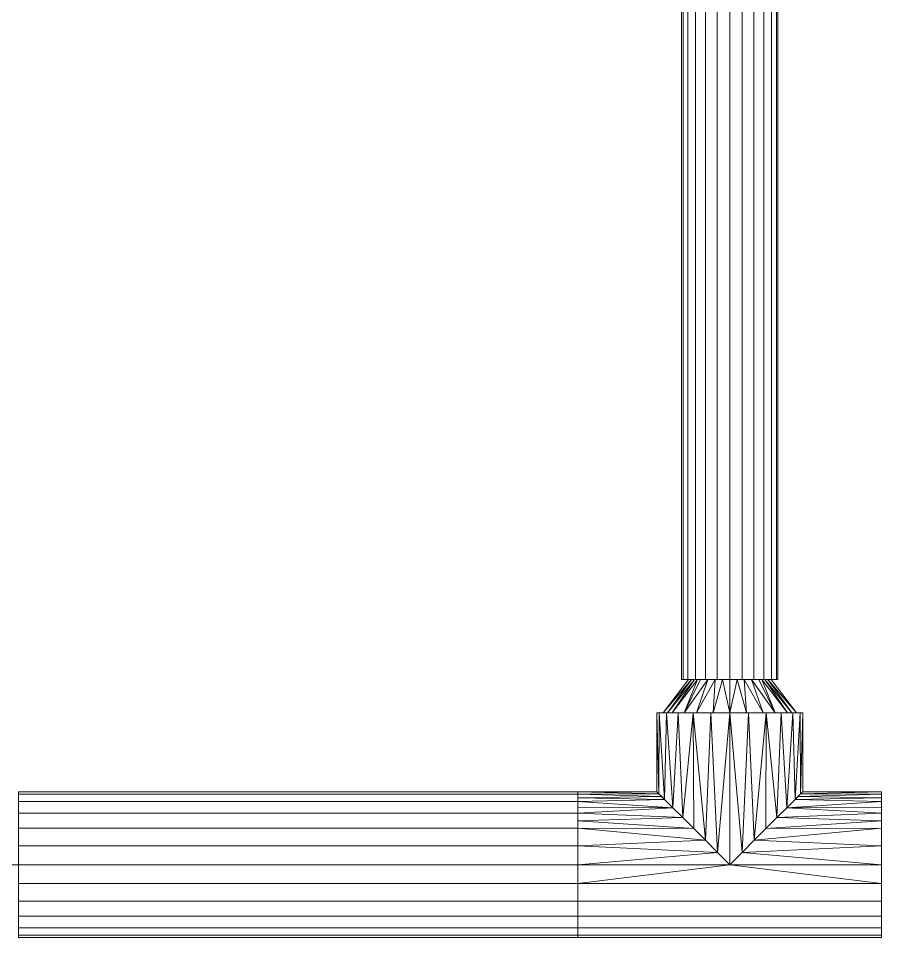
# Model space of a CAD drawing. Header units: inches. Extents: x -3325 to -59, y 5 to 733.
# Drawn here: x -2436.52 to -2419.51, y 324.56 to 342.68 of the extents above; entities that cross this region are included whole.
import ezdxf

# ---------------------------------------------------------------- set-up
doc = ezdxf.new("R2010")
doc.units = ezdxf.units.IN
doc.header["$MEASUREMENT"] = 0
doc.layers.add('P-PIPE', color=10, linetype='Continuous', lineweight=9)

# ---------------------------------------------------------------- blocks, each defined once
blk = doc.blocks.new('Tee - Welded - Generic - Standard-1126622-06 - Fifth Level')
at = {"layer": 'P-PIPE'}
mesh = blk.add_polyface(dxfattribs=at)
corners = [(-2.992, -1.437), (-2.992, -1.388, 0.372), (-2.992, -1.244, 0.719), (-2.992, -1.016, 1.016), (-2.992, -0.719, 1.244), (-2.992, -0.372, 1.388), (-2.992, 0, 1.437), (-2.992, 0.372, 1.388), (-2.992, 0.719, 1.244), (-2.992, 1.016, 1.016), (-2.992, 1.244, 0.719), (-2.992, 1.388, 0.372), (-2.992, 1.437), (-2.992, 1.388, -0.372), (-2.992, 1.244, -0.719), (-2.992, 1.016, -1.016), (-2.992, 0.719, -1.244), (-2.992, 0.372, -1.388), (-2.992, 0, -1.437), (-2.992, -0.372, -1.388), (-2.992, -0.719, -1.244), (-2.992, -1.016, -1.016), (-2.992, -1.244, -0.719), (-2.992, -1.388, -0.372)]
mesh.append_faces([[corners[k] for k in face] for face in [(10, 7, 8, 9)]], dxfattribs={"vtx0": -1})
mesh.append_faces([[corners[k] for k in face] for face in [(0, 3, 6)]], dxfattribs={"vtx0": -1, "vtx1": -1, "vtx2": -1})
mesh.append_faces([[corners[k] for k in face] for face in [(13, 18, 22, 23)]], dxfattribs={"vtx0": -1, "vtx1": -1, "vtx3": -1})
mesh.append_faces([[corners[k] for k in face] for face in [(18, 21, 22), (13, 23, 0, 12)]], dxfattribs={"vtx0": -1, "vtx2": -1})
mesh.append_faces([[corners[k] for k in face] for face in [(6, 7, 12, 0)]], dxfattribs={"vtx1": -1, "vtx2": -1, "vtx3": -1})
mesh.append_faces([[corners[k] for k in face] for face in [(16, 17, 18, 15), (19, 20, 21, 18)]], dxfattribs={"vtx2": -1})
mesh.append_faces([[corners[k] for k in face] for face in [(13, 14, 15, 18), (10, 11, 12, 7)]], dxfattribs={"vtx2": -1, "vtx3": -1})
mesh.append_faces([[corners[k] for k in face] for face in [(0, 1, 2, 3), (3, 4, 5, 6)]], dxfattribs={"vtx3": -1})
mesh = blk.add_polyface(dxfattribs=at)
corners = [(-2.992, 1.437), (-2.992, 1.388, 0.372), (-2.992, 1.244, 0.719), (-2.992, 1.016, 1.016), (-2.992, 0.719, 1.244), (-2.992, 0.372, 1.388), (-2.992, 0, 1.437), (-2.992, -0.372, 1.388), (-2.992, -0.719, 1.244), (-2.992, -1.016, 1.016), (-2.992, -1.244, 0.719), (-2.992, -1.388, 0.372), (-2.992, -1.437), (-1.437, -1.437), (-1.397, -1.397, 0.338), (-1.286, -1.286, 0.642), (-1.123, -1.123, 0.896), (-0.927, -0.927, 1.098), (-0.71, -0.71, 1.249), (-0.48, -0.48, 1.355), (-0.242, -0.242, 1.417), (0, 0, 1.437), (0.242, -0.242, 1.417), (0.48, -0.48, 1.355), (0.71, -0.71, 1.249), (0.927, -0.927, 1.098), (1.123, -1.123, 0.896), (1.286, -1.286, 0.642), (1.397, -1.397, 0.338), (1.437, -1.437), (2.992, -1.437), (2.992, -1.388, 0.372), (2.992, -1.244, 0.719), (2.992, -1.016, 1.016), (2.992, -0.719, 1.244), (2.992, -0.372, 1.388), (2.992, 0, 1.437), (2.992, 0.372, 1.388), (2.992, 0.719, 1.244), (2.992, 1.016, 1.016), (2.992, 1.244, 0.719), (2.992, 1.388, 0.372), (2.992, 1.437), (-2.992, -0.867, 1.13), (-2.992, -1.13, 0.867), (-2.992, -1.316, 0.545), (2.992, -1.316, 0.545), (2.992, -1.13, 0.867), (2.992, -0.867, 1.13), (1.341, -1.341, 0.49), (-1.341, -1.341, 0.49)]
mesh.append_faces([[corners[k] for k in face] for face in [(14, 12, 13)]], dxfattribs={"vtx0": -1})
mesh.append_faces([[corners[k] for k in face] for face in [(34, 24, 48), (33, 26, 47), (26, 33, 25), (11, 50, 45), (15, 45, 50), (12, 14, 11), (9, 17, 43), (16, 10, 15), (24, 34, 23), (22, 36, 21), (20, 7, 19), (7, 20, 6), (18, 43, 17)]], dxfattribs={"vtx0": -1, "vtx1": -1})
mesh.append_faces([[corners[k] for k in face] for face in [(32, 26, 27), (25, 33, 48), (11, 14, 50), (18, 8, 43), (16, 44, 10), (46, 27, 49), (48, 24, 25), (31, 49, 28), (16, 9, 44), (23, 34, 35), (15, 10, 45), (21, 5, 6), (26, 32, 47)]], dxfattribs={"vtx0": -1, "vtx2": -1})
mesh.append_faces([[corners[k] for k in face] for face in [(21, 36, 37, 5)]], dxfattribs={"vtx0": -1, "vtx2": -1, "vtx3": -1})
mesh.append_faces([[corners[k] for k in face] for face in [(30, 31, 28), (31, 46, 49), (46, 32, 27), (16, 17, 9), (18, 19, 8), (35, 36, 22), (22, 23, 35), (20, 21, 6), (7, 8, 19)]], dxfattribs={"vtx1": -1, "vtx2": -1})
mesh.append_faces([[corners[k] for k in face] for face in [(39, 40, 2, 3), (40, 41, 1, 2), (37, 38, 4, 5), (38, 39, 3, 4)]], dxfattribs={"vtx1": -1, "vtx3": -1})
mesh.append_faces([[corners[k] for k in face] for face in [(28, 29, 30)]], dxfattribs={"vtx2": -1})
mesh.append_faces([[corners[k] for k in face] for face in [(41, 42, 0, 1)]], dxfattribs={"vtx3": -1})
mesh = blk.add_polyface(dxfattribs=at)
corners = [(-2.992, -1.437), (-2.992, -1.388, -0.372), (-2.992, -1.244, -0.719), (-2.992, -1.016, -1.016), (-2.992, -0.719, -1.244), (-2.992, -0.372, -1.388), (-2.992, 0, -1.437), (-2.992, 0.372, -1.388), (-2.992, 0.719, -1.244), (-2.992, 1.016, -1.016), (-2.992, 1.244, -0.719), (-2.992, 1.388, -0.372), (-2.992, 1.437), (2.992, 1.437), (2.992, 1.388, -0.372), (2.992, 1.244, -0.719), (2.992, 1.016, -1.016), (2.992, 0.719, -1.244), (2.992, 0.372, -1.388), (2.992, 0, -1.437), (2.992, -0.372, -1.388), (2.992, -0.719, -1.244), (2.992, -1.016, -1.016), (2.992, -1.244, -0.719), (2.992, -1.388, -0.372), (2.992, -1.437), (1.437, -1.437), (1.397, -1.397, -0.338), (1.286, -1.286, -0.642), (1.123, -1.123, -0.896), (0.927, -0.927, -1.098), (0.71, -0.71, -1.249), (0.48, -0.48, -1.355), (0.242, -0.242, -1.417), (0, 0, -1.437), (-0.242, -0.242, -1.417), (-0.48, -0.48, -1.355), (-0.71, -0.71, -1.249), (-0.927, -0.927, -1.098), (-1.123, -1.123, -0.896), (-1.286, -1.286, -0.642), (-1.397, -1.397, -0.338), (-1.437, -1.437), (-2.992, -1.316, -0.545), (-2.992, -1.13, -0.867), (-2.992, -0.867, -1.13), (2.992, -0.867, -1.13), (2.992, -1.13, -0.867), (2.992, -1.316, -0.545), (-1.341, -1.341, -0.49), (1.341, -1.341, -0.49)]
mesh.append_faces([[corners[k] for k in face] for face in [(33, 20, 32), (6, 35, 5), (31, 46, 30), (28, 48, 50), (38, 45, 37), (24, 50, 48), (3, 39, 44), (37, 4, 36), (1, 41, 0), (40, 2, 39)]], dxfattribs={"vtx0": -1, "vtx1": -1})
mesh.append_faces([[corners[k] for k in face] for face in [(11, 14, 15, 10), (38, 3, 45), (19, 33, 34), (1, 49, 41), (39, 2, 44), (36, 4, 5), (43, 40, 49), (31, 21, 46), (21, 31, 32), (24, 27, 50), (27, 24, 25), (23, 28, 29), (3, 38, 39), (28, 23, 48), (40, 43, 2), (29, 22, 47)]], dxfattribs={"vtx0": -1, "vtx2": -1})
mesh.append_faces([[corners[k] for k in face] for face in [(34, 6, 7, 18)]], dxfattribs={"vtx0": -1, "vtx2": -1, "vtx3": -1})
mesh.append_faces([[corners[k] for k in face] for face in [(26, 27, 25)]], dxfattribs={"vtx1": -1})
mesh.append_faces([[corners[k] for k in face] for face in [(19, 20, 33), (18, 19, 34), (20, 21, 32), (35, 36, 5), (34, 35, 6), (46, 22, 30), (29, 30, 22), (47, 23, 29), (45, 4, 37), (1, 43, 49)]], dxfattribs={"vtx1": -1, "vtx2": -1})
mesh.append_faces([[corners[k] for k in face] for face in [(15, 16, 9, 10), (16, 17, 8, 9), (17, 18, 7, 8)]], dxfattribs={"vtx1": -1, "vtx3": -1})
mesh.append_faces([[corners[k] for k in face] for face in [(12, 13, 14, 11), (41, 42, 0)]], dxfattribs={"vtx2": -1})
mesh = blk.add_polyface(dxfattribs=at)
corners = [(2.992, -1.437), (2.992, -1.388, -0.372), (2.992, -1.244, -0.719), (2.992, -1.016, -1.016), (2.992, -0.719, -1.244), (2.992, -0.372, -1.388), (2.992, 0, -1.437), (2.992, 0.372, -1.388), (2.992, 0.719, -1.244), (2.992, 1.016, -1.016), (2.992, 1.244, -0.719), (2.992, 1.388, -0.372), (2.992, 1.437), (2.992, 1.388, 0.372), (2.992, 1.244, 0.719), (2.992, 1.016, 1.016), (2.992, 0.719, 1.244), (2.992, 0.372, 1.388), (2.992, 0, 1.437), (2.992, -0.372, 1.388), (2.992, -0.719, 1.244), (2.992, -1.016, 1.016), (2.992, -1.244, 0.719), (2.992, -1.388, 0.372)]
mesh.append_faces([[corners[k] for k in face] for face in [(16, 14, 15)]], dxfattribs={"vtx0": -1})
mesh.append_faces([[corners[k] for k in face] for face in [(3, 6, 2)]], dxfattribs={"vtx0": -1, "vtx1": -1})
mesh.append_faces([[corners[k] for k in face] for face in [(18, 21, 11)]], dxfattribs={"vtx0": -1, "vtx1": -1, "vtx2": -1})
mesh.append_faces([[corners[k] for k in face] for face in [(6, 9, 21, 2), (18, 11, 14, 16)]], dxfattribs={"vtx0": -1, "vtx1": -1, "vtx2": -1, "vtx3": -1})
mesh.append_faces([[corners[k] for k in face] for face in [(21, 0, 1, 2)]], dxfattribs={"vtx0": -1, "vtx3": -1})
mesh.append_faces([[corners[k] for k in face] for face in [(17, 18, 16)]], dxfattribs={"vtx1": -1})
mesh.append_faces([[corners[k] for k in face] for face in [(12, 13, 14, 11), (22, 23, 0, 21), (19, 20, 21, 18)]], dxfattribs={"vtx2": -1})
mesh.append_faces([[corners[k] for k in face] for face in [(9, 10, 11, 21)]], dxfattribs={"vtx2": -1, "vtx3": -1})
mesh.append_faces([[corners[k] for k in face] for face in [(6, 7, 8, 9), (3, 4, 5, 6)]], dxfattribs={"vtx3": -1})
mesh = blk.add_polyface(dxfattribs=at)
corners = [(-1.437, -2.992), (-1.388, -2.992, 0.372), (-1.244, -2.992, 0.719), (-1.016, -2.992, 1.016), (-0.719, -2.992, 1.244), (-0.372, -2.992, 1.388), (0, -2.992, 1.437), (0.372, -2.992, 1.388), (0.719, -2.992, 1.244), (1.016, -2.992, 1.016), (1.244, -2.992, 0.719), (1.388, -2.992, 0.372), (1.437, -2.992), (1.437, -1.437), (1.397, -1.397, 0.338), (1.286, -1.286, 0.642), (1.123, -1.123, 0.896), (0.927, -0.927, 1.098), (0.71, -0.71, 1.249), (0.48, -0.48, 1.355), (0.242, -0.242, 1.417), (0, 0, 1.437), (-0.242, -0.242, 1.417), (-0.48, -0.48, 1.355), (-0.71, -0.71, 1.249), (-0.927, -0.927, 1.098), (-1.123, -1.123, 0.896), (-1.286, -1.286, 0.642), (-1.397, -1.397, 0.338), (-1.437, -1.437)]
mesh.append_faces([[corners[k] for k in face] for face in [(1, 28, 0), (27, 2, 26), (23, 5, 22), (25, 4, 24), (8, 19, 7), (17, 9, 16)]], dxfattribs={"vtx0": -1, "vtx1": -1})
mesh.append_faces([[corners[k] for k in face] for face in [(26, 2, 3), (27, 1, 2), (23, 4, 5), (6, 21, 22), (22, 5, 6), (20, 6, 7), (16, 9, 10), (17, 8, 9), (14, 11, 12), (6, 20, 21)]], dxfattribs={"vtx0": -1, "vtx2": -1})
mesh.append_faces([[corners[k] for k in face] for face in [(13, 14, 12)]], dxfattribs={"vtx1": -1})
mesh.append_faces([[corners[k] for k in face] for face in [(3, 4, 25), (27, 28, 1), (25, 26, 3), (23, 24, 4), (10, 11, 15), (17, 18, 8), (19, 20, 7), (18, 19, 8), (15, 16, 10), (14, 15, 11)]], dxfattribs={"vtx1": -1, "vtx2": -1})
mesh.append_faces([[corners[k] for k in face] for face in [(28, 29, 0)]], dxfattribs={"vtx2": -1})
mesh = blk.add_polyface(dxfattribs=at)
corners = [(1.437, -2.992), (1.388, -2.992, -0.372), (1.244, -2.992, -0.719), (1.016, -2.992, -1.016), (0.719, -2.992, -1.244), (0.372, -2.992, -1.388), (0, -2.992, -1.437), (-0.372, -2.992, -1.388), (-0.719, -2.992, -1.244), (-1.016, -2.992, -1.016), (-1.244, -2.992, -0.719), (-1.388, -2.992, -0.372), (-1.437, -2.992), (-1.437, -1.437), (-1.397, -1.397, -0.338), (-1.286, -1.286, -0.642), (-1.123, -1.123, -0.896), (-0.927, -0.927, -1.098), (-0.71, -0.71, -1.249), (-0.48, -0.48, -1.355), (-0.242, -0.242, -1.417), (0, 0, -1.437), (0.242, -0.242, -1.417), (0.48, -0.48, -1.355), (0.71, -0.71, -1.249), (0.927, -0.927, -1.098), (1.123, -1.123, -0.896), (1.286, -1.286, -0.642), (1.397, -1.397, -0.338), (1.437, -1.437)]
mesh.append_faces([[corners[k] for k in face] for face in [(1, 28, 0), (3, 26, 2), (27, 2, 26), (23, 5, 22), (25, 4, 24), (8, 19, 7), (17, 9, 16)]], dxfattribs={"vtx0": -1, "vtx1": -1})
mesh.append_faces([[corners[k] for k in face] for face in [(27, 1, 2), (23, 4, 5), (6, 21, 22), (22, 5, 6), (20, 6, 7), (16, 9, 10), (17, 8, 9), (14, 11, 12), (6, 20, 21)]], dxfattribs={"vtx0": -1, "vtx2": -1})
mesh.append_faces([[corners[k] for k in face] for face in [(29, 0, 28), (13, 14, 12)]], dxfattribs={"vtx1": -1})
mesh.append_faces([[corners[k] for k in face] for face in [(3, 4, 25), (27, 28, 1), (25, 26, 3), (23, 24, 4), (10, 11, 15), (17, 18, 8), (19, 20, 7), (18, 19, 8), (15, 16, 10), (14, 15, 11)]], dxfattribs={"vtx1": -1, "vtx2": -1})
mesh = blk.add_polyface(dxfattribs=at)
corners = [(-1.437, -2.992), (-1.388, -2.992, -0.372), (-1.244, -2.992, -0.719), (-1.016, -2.992, -1.016), (-0.719, -2.992, -1.244), (-0.372, -2.992, -1.388), (0, -2.992, -1.437), (0.372, -2.992, -1.388), (0.719, -2.992, -1.244), (1.016, -2.992, -1.016), (1.244, -2.992, -0.719), (1.388, -2.992, -0.372), (1.437, -2.992), (1.388, -2.992, 0.372), (1.244, -2.992, 0.719), (1.016, -2.992, 1.016), (0.719, -2.992, 1.244), (0.372, -2.992, 1.388), (0, -2.992, 1.437), (-0.372, -2.992, 1.388), (-0.719, -2.992, 1.244), (-1.016, -2.992, 1.016), (-1.244, -2.992, 0.719), (-1.388, -2.992, 0.372)]
mesh.append_faces([[corners[k] for k in face] for face in [(0, 22, 23)]], dxfattribs={"vtx0": -1})
mesh.append_faces([[corners[k] for k in face] for face in [(3, 6, 2), (16, 18, 14, 15)]], dxfattribs={"vtx0": -1, "vtx1": -1})
mesh.append_faces([[corners[k] for k in face] for face in [(2, 6, 9, 11)]], dxfattribs={"vtx0": -1, "vtx1": -1, "vtx2": -1, "vtx3": -1})
mesh.append_faces([[corners[k] for k in face] for face in [(0, 14, 21, 22)]], dxfattribs={"vtx0": -1, "vtx1": -1, "vtx3": -1})
mesh.append_faces([[corners[k] for k in face] for face in [(2, 11, 12)]], dxfattribs={"vtx0": -1, "vtx2": -1})
mesh.append_faces([[corners[k] for k in face] for face in [(17, 18, 16)]], dxfattribs={"vtx1": -1})
mesh.append_faces([[corners[k] for k in face] for face in [(18, 19, 14)]], dxfattribs={"vtx1": -1, "vtx2": -1})
mesh.append_faces([[corners[k] for k in face] for face in [(9, 10, 11)]], dxfattribs={"vtx2": -1})
mesh.append_faces([[corners[k] for k in face] for face in [(0, 1, 2, 14), (12, 13, 14, 2), (19, 20, 21, 14)]], dxfattribs={"vtx2": -1, "vtx3": -1})
mesh.append_faces([[corners[k] for k in face] for face in [(6, 7, 8, 9), (3, 4, 5, 6)]], dxfattribs={"vtx3": -1})
blk = doc.blocks.new('Transition - Generic - Plumbing-CW-1126388-06 - Fifth Level')
at = {"layer": 'P-PIPE'}
mesh = blk.add_polyface(dxfattribs=at)
corners = [(0, -1.312), (0, -1.137, 0.656), (0, -0.656, 1.137), (0, 0, 1.312), (0, 0.656, 1.137), (0, 1.137, 0.656), (0, 1.312), (0, 1.137, -0.656), (0, 0.656, -1.137), (0, 0, -1.312), (0, -0.656, -1.137), (0, -1.137, -0.656)]
mesh.append_faces([[corners[k] for k in face] for face in [(3, 1, 2), (0, 10, 11)]], dxfattribs={"vtx0": -1})
mesh.append_faces([[corners[k] for k in face] for face in [(0, 8, 9, 10)]], dxfattribs={"vtx0": -1, "vtx3": -1})
mesh.append_faces([[corners[k] for k in face] for face in [(7, 8, 5, 6)]], dxfattribs={"vtx1": -1})
mesh.append_faces([[corners[k] for k in face] for face in [(0, 1, 5, 8)]], dxfattribs={"vtx1": -1, "vtx2": -1, "vtx3": -1})
mesh.append_faces([[corners[k] for k in face] for face in [(3, 4, 5, 1)]], dxfattribs={"vtx2": -1, "vtx3": -1})
mesh = blk.add_polyface(dxfattribs=at)
corners = [(0, -1.312), (0, -1.137, -0.656), (0, -0.656, -1.137), (0, 0, -1.312), (0, 0.656, -1.137), (0, 1.137, -0.656), (0, 1.312), (0.656, 0.813), (0.656, 0.575, -0.575), (0.656, 0, -0.813), (0.656, -0.575, -0.575), (0.656, -0.813), (0.656, 0.694, -0.287), (0.656, 0.287, -0.694), (0.656, -0.287, -0.694), (0.656, -0.694, -0.287), (0.656, 0.634, -0.431), (0, 0.328, -1.225), (0.656, 0.144, -0.753), (0, 1.225, -0.328), (0.656, 0.431, -0.634), (0, -0.328, -1.225), (0.656, -0.144, -0.753), (0.656, -0.431, -0.634), (0, -1.225, -0.328), (0.656, -0.753, -0.144), (0.656, -0.634, -0.431), (0.656, 0.753, -0.144), (0, 0.896, -0.896), (0, -0.896, -0.896)]
mesh.append_faces([[corners[k] for k in face] for face in [(0, 25, 11), (27, 6, 7)]], dxfattribs={"vtx0": -1})
mesh.append_faces([[corners[k] for k in face] for face in [(20, 28, 8), (3, 22, 21), (28, 20, 4), (6, 27, 19), (29, 26, 1), (26, 29, 10), (4, 13, 17), (1, 15, 24), (5, 16, 28), (2, 23, 29)]], dxfattribs={"vtx0": -1, "vtx1": -1})
mesh.append_faces([[corners[k] for k in face] for face in [(5, 12, 16), (3, 18, 9), (14, 2, 21), (2, 14, 23), (21, 22, 14), (25, 0, 24), (17, 13, 18), (3, 9, 22), (12, 5, 19), (24, 15, 25)]], dxfattribs={"vtx0": -1, "vtx2": -1})
mesh.append_faces([[corners[k] for k in face] for face in [(3, 17, 18), (16, 8, 28), (20, 13, 4), (23, 10, 29), (26, 15, 1), (27, 12, 19)]], dxfattribs={"vtx1": -1, "vtx2": -1})
mesh = blk.add_polyface(dxfattribs=at)
corners = [(0, 1.312), (0, 1.137, 0.656), (0, 0.656, 1.137), (0, 0, 1.312), (0, -0.656, 1.137), (0, -1.137, 0.656), (0, -1.312), (0.656, -0.813), (0.656, -0.575, 0.575), (0.656, 0, 0.813), (0.656, 0.575, 0.575), (0.656, 0.813), (0.656, -0.694, 0.287), (0.656, -0.287, 0.694), (0.656, 0.287, 0.694), (0.656, 0.694, 0.287), (0.656, -0.634, 0.431), (0, -0.328, 1.225), (0.656, -0.144, 0.753), (0, -1.225, 0.328), (0.656, -0.431, 0.634), (0, 0.328, 1.225), (0.656, 0.144, 0.753), (0.656, 0.431, 0.634), (0, 1.225, 0.328), (0.656, 0.753, 0.144), (0.656, 0.634, 0.431), (0.656, -0.753, 0.144), (0, -0.896, 0.896), (0, 0.896, 0.896)]
mesh.append_faces([[corners[k] for k in face] for face in [(0, 25, 11), (27, 6, 7)]], dxfattribs={"vtx0": -1})
mesh.append_faces([[corners[k] for k in face] for face in [(20, 28, 8), (3, 22, 21), (28, 20, 4), (6, 27, 19), (29, 26, 1), (26, 29, 10), (4, 13, 17), (1, 15, 24), (5, 16, 28), (2, 23, 29)]], dxfattribs={"vtx0": -1, "vtx1": -1})
mesh.append_faces([[corners[k] for k in face] for face in [(5, 12, 16), (3, 18, 9), (14, 2, 21), (2, 14, 23), (21, 22, 14), (25, 0, 24), (17, 13, 18), (3, 9, 22), (12, 5, 19), (24, 15, 25)]], dxfattribs={"vtx0": -1, "vtx2": -1})
mesh.append_faces([[corners[k] for k in face] for face in [(3, 17, 18), (16, 8, 28), (20, 13, 4), (23, 10, 29), (26, 15, 1), (27, 12, 19)]], dxfattribs={"vtx1": -1, "vtx2": -1})
mesh = blk.add_polyface(dxfattribs=at)
corners = [(0.656, -0.813), (0.656, -0.575, -0.575), (0.656, 0, -0.813), (0.656, 0.575, -0.575), (0.656, 0.813), (0.656, 0.575, 0.575), (0.656, 0, 0.813), (0.656, -0.575, 0.575)]
mesh.append_faces([[corners[k] for k in face] for face in [(2, 4, 7, 1)]], dxfattribs={"vtx0": -1, "vtx1": -1, "vtx2": -1})
mesh.append_faces([[corners[k] for k in face] for face in [(6, 7, 4, 5), (3, 4, 2)]], dxfattribs={"vtx1": -1})
mesh.append_faces([[corners[k] for k in face] for face in [(7, 0, 1)]], dxfattribs={"vtx2": -1})

msp = doc.modelspace()

# ---------------------------------------------------------------- linework, layer by layer
at = {"layer": 'P-PIPE', "color": 1}
for p, q in [((-2422.5, 329.648, 1076), (-2422.5, 361.763, 1076)), ((-2422.5, 329.648, 1076), (-2422.5, 361.763, 1076)), ((-2422.5, 328.992, 1076), (-2422.5, 329.648, 1076)), ((-2422.5, 328.992, 1076), (-2422.5, 326, 1076)), ((-2425.492, 326, 1076), (-2436.516, 326, 1076)), ((-2425.492, 326, 1076), (-2436.516, 326, 1076)), ((-2419.508, 326, 1076), (-2425.492, 326, 1076))]:
    msp.add_line(p, q, dxfattribs=at)
at = {"layer": 'P-PIPE', "color": 1, "extrusion": (0, -1, 0)}
msp.add_arc((-2436.516, 1078.52, -326), 2.52, 180, 270, dxfattribs=at)

# ---------------------------------------------------------------- block references
at = {"layer": 'P-PIPE', "color": 1}
for name, p, rotation in [('Transition - Generic - Plumbing-CW-1126388-06 - Fifth Level', (-2422.5, 328.992, 1076), 90), ('Tee - Welded - Generic - Standard-1126622-06 - Fifth Level', (-2422.5, 326, 1076), 180)]:
    msp.add_blockref(name, p, dxfattribs=dict(at, rotation=rotation))

# ---------------------------------------------------------------- meshes
mesh = msp.add_polyface(dxfattribs=at)
corners = [(-2423.45, 329.648, 1076), (-2423.418, 329.648, 1076.246), (-2423.323, 329.648, 1076.475), (-2423.172, 329.648, 1076.672), (-2422.975, 329.648, 1076.823), (-2422.746, 329.648, 1076.918), (-2422.5, 329.648, 1076.95), (-2422.5, 361.763, 1076.95), (-2422.746, 361.763, 1076.918), (-2422.975, 361.763, 1076.823), (-2423.172, 361.763, 1076.672), (-2423.323, 361.763, 1076.475), (-2423.418, 361.763, 1076.246), (-2423.45, 361.763, 1076)]
mesh.append_faces([[corners[k] for k in face] for face in [(7, 8, 5, 6)]], dxfattribs={"vtx1": -1, "color": 1})
mesh.append_faces([[corners[k] for k in face] for face in [(8, 9, 4, 5), (3, 4, 9, 10), (11, 12, 1, 2), (2, 3, 10, 11)]], dxfattribs={"vtx1": -1, "vtx3": -1, "color": 1})
mesh.append_faces([[corners[k] for k in face] for face in [(12, 13, 0, 1)]], dxfattribs={"vtx3": -1, "color": 1})
mesh = msp.add_polyface(dxfattribs=at)
corners = [(-2422.5, 329.648, 1075.05), (-2422.746, 329.648, 1075.082), (-2422.975, 329.648, 1075.177), (-2423.172, 329.648, 1075.328), (-2423.323, 329.648, 1075.525), (-2423.418, 329.648, 1075.754), (-2423.45, 329.648, 1076), (-2423.45, 361.763, 1076), (-2423.418, 361.763, 1075.754), (-2423.323, 361.763, 1075.525), (-2423.172, 361.763, 1075.328), (-2422.975, 361.763, 1075.177), (-2422.746, 361.763, 1075.082), (-2422.5, 361.763, 1075.05)]
mesh.append_faces([[corners[k] for k in face] for face in [(7, 8, 5, 6)]], dxfattribs={"vtx1": -1, "color": 1})
mesh.append_faces([[corners[k] for k in face] for face in [(8, 9, 4, 5), (3, 4, 9, 10), (11, 12, 1, 2), (2, 3, 10, 11)]], dxfattribs={"vtx1": -1, "vtx3": -1, "color": 1})
mesh.append_faces([[corners[k] for k in face] for face in [(12, 13, 0, 1)]], dxfattribs={"vtx3": -1, "color": 1})
mesh = msp.add_polyface(dxfattribs=at)
corners = [(-2422.5, 329.648, 1076.95), (-2422.254, 329.648, 1076.918), (-2422.025, 329.648, 1076.823), (-2421.828, 329.648, 1076.672), (-2421.677, 329.648, 1076.475), (-2421.582, 329.648, 1076.246), (-2421.55, 329.648, 1076), (-2421.55, 361.763, 1076), (-2421.582, 361.763, 1076.246), (-2421.677, 361.763, 1076.475), (-2421.828, 361.763, 1076.672), (-2422.025, 361.763, 1076.823), (-2422.254, 361.763, 1076.918), (-2422.5, 361.763, 1076.95)]
mesh.append_faces([[corners[k] for k in face] for face in [(8, 9, 4, 5), (3, 4, 9, 10), (11, 12, 1, 2), (2, 3, 10, 11)]], dxfattribs={"vtx1": -1, "vtx3": -1, "color": 1})
mesh.append_faces([[corners[k] for k in face] for face in [(6, 7, 8, 5)]], dxfattribs={"vtx2": -1, "color": 1})
mesh.append_faces([[corners[k] for k in face] for face in [(12, 13, 0, 1)]], dxfattribs={"vtx3": -1, "color": 1})
mesh = msp.add_polyface(dxfattribs=at)
corners = [(-2421.55, 329.648, 1076), (-2421.582, 329.648, 1075.754), (-2421.677, 329.648, 1075.525), (-2421.828, 329.648, 1075.328), (-2422.025, 329.648, 1075.177), (-2422.254, 329.648, 1075.082), (-2422.5, 329.648, 1075.05), (-2422.5, 361.763, 1075.05), (-2422.254, 361.763, 1075.082), (-2422.025, 361.763, 1075.177), (-2421.828, 361.763, 1075.328), (-2421.677, 361.763, 1075.525), (-2421.582, 361.763, 1075.754), (-2421.55, 361.763, 1076)]
mesh.append_faces([[corners[k] for k in face] for face in [(7, 8, 5, 6)]], dxfattribs={"vtx1": -1, "color": 1})
mesh.append_faces([[corners[k] for k in face] for face in [(8, 9, 4, 5), (3, 4, 9, 10), (11, 12, 1, 2), (2, 3, 10, 11)]], dxfattribs={"vtx1": -1, "vtx3": -1, "color": 1})
mesh.append_faces([[corners[k] for k in face] for face in [(12, 13, 0, 1)]], dxfattribs={"vtx3": -1, "color": 1})
mesh = msp.add_polyface(dxfattribs=at)
corners = [(-2421.55, 329.648, 1076), (-2421.582, 329.648, 1076.246), (-2421.677, 329.648, 1076.475), (-2421.828, 329.648, 1076.672), (-2422.025, 329.648, 1076.823), (-2422.254, 329.648, 1076.918), (-2422.5, 329.648, 1076.95), (-2422.746, 329.648, 1076.918), (-2422.975, 329.648, 1076.823), (-2423.172, 329.648, 1076.672), (-2423.323, 329.648, 1076.475), (-2423.418, 329.648, 1076.246), (-2423.45, 329.648, 1076), (-2423.418, 329.648, 1075.754), (-2423.323, 329.648, 1075.525), (-2423.172, 329.648, 1075.328), (-2422.975, 329.648, 1075.177), (-2422.746, 329.648, 1075.082), (-2422.5, 329.648, 1075.05), (-2422.254, 329.648, 1075.082), (-2422.025, 329.648, 1075.177), (-2421.828, 329.648, 1075.328), (-2421.677, 329.648, 1075.525), (-2421.582, 329.648, 1075.754)]
mesh.append_faces([[corners[k] for k in face] for face in [(6, 4, 5)]], dxfattribs={"vtx0": -1, "color": 1})
mesh.append_faces([[corners[k] for k in face] for face in [(21, 16, 20)]], dxfattribs={"vtx0": -1, "vtx1": -1, "color": 1})
mesh.append_faces([[corners[k] for k in face] for face in [(9, 21, 3, 4)]], dxfattribs={"vtx0": -1, "vtx1": -1, "vtx3": -1, "color": 1})
mesh.append_faces([[corners[k] for k in face] for face in [(17, 18, 16), (2, 3, 1)]], dxfattribs={"vtx1": -1, "color": 1})
mesh.append_faces([[corners[k] for k in face] for face in [(15, 16, 21, 9), (8, 9, 4, 6)]], dxfattribs={"vtx1": -1, "vtx2": -1, "vtx3": -1, "color": 1})
mesh.append_faces([[corners[k] for k in face] for face in [(11, 12, 13), (6, 7, 8)]], dxfattribs={"vtx2": -1, "color": 1})
mesh.append_faces([[corners[k] for k in face] for face in [(13, 14, 15, 11), (18, 19, 20, 16), (21, 22, 23, 3), (9, 10, 11, 15), (23, 0, 1, 3)]], dxfattribs={"vtx2": -1, "vtx3": -1, "color": 1})
mesh = msp.add_polyface(dxfattribs=at)
corners = [(-2436.516, 327.438, 1076), (-2436.516, 327.389, 1075.628), (-2436.516, 327.245, 1075.281), (-2436.516, 327.016, 1074.984), (-2436.516, 326.719, 1074.755), (-2436.516, 326.372, 1074.611), (-2436.516, 326, 1074.562), (-2436.516, 325.628, 1074.611), (-2436.516, 325.281, 1074.755), (-2436.516, 324.984, 1074.984), (-2436.516, 324.755, 1075.281), (-2436.516, 324.611, 1075.628), (-2436.516, 324.562, 1076), (-2436.516, 324.611, 1076.372), (-2436.516, 324.755, 1076.719), (-2436.516, 324.984, 1077.016), (-2436.516, 325.281, 1077.245), (-2436.516, 325.628, 1077.389), (-2436.516, 326, 1077.438), (-2436.516, 326.372, 1077.389), (-2436.516, 326.719, 1077.245), (-2436.516, 327.016, 1077.016), (-2436.516, 327.245, 1076.719), (-2436.516, 327.389, 1076.372)]
mesh.append_faces([[corners[k] for k in face] for face in [(1, 23, 0), (10, 8, 9)]], dxfattribs={"vtx0": -1, "color": 1})
mesh.append_faces([[corners[k] for k in face] for face in [(11, 14, 8, 10)]], dxfattribs={"vtx0": -1, "vtx1": -1, "vtx2": -1, "color": 1})
mesh.append_faces([[corners[k] for k in face] for face in [(19, 4, 5, 7)]], dxfattribs={"vtx0": -1, "vtx2": -1, "vtx3": -1, "color": 1})
mesh.append_faces([[corners[k] for k in face] for face in [(19, 20, 4)]], dxfattribs={"vtx1": -1, "vtx2": -1, "color": 1})
mesh.append_faces([[corners[k] for k in face] for face in [(1, 2, 22, 23), (7, 8, 16, 17)]], dxfattribs={"vtx1": -1, "vtx3": -1, "color": 1})
mesh.append_faces([[corners[k] for k in face] for face in [(5, 6, 7)]], dxfattribs={"vtx2": -1, "color": 1})
mesh.append_faces([[corners[k] for k in face] for face in [(2, 3, 4, 22), (20, 21, 22, 4), (17, 18, 19, 7), (14, 15, 16, 8)]], dxfattribs={"vtx2": -1, "vtx3": -1, "color": 1})
mesh.append_faces([[corners[k] for k in face] for face in [(11, 12, 13, 14)]], dxfattribs={"vtx3": -1, "color": 1})
mesh = msp.add_polyface(dxfattribs=at)
corners = [(-2425.492, 326, 1077.438), (-2425.492, 326.372, 1077.389), (-2425.492, 326.719, 1077.245), (-2425.492, 327.016, 1077.016), (-2425.492, 327.245, 1076.719), (-2425.492, 327.389, 1076.372), (-2425.492, 327.438, 1076), (-2436.516, 327.438, 1076), (-2436.516, 327.389, 1076.372), (-2436.516, 327.245, 1076.719), (-2436.516, 327.016, 1077.016), (-2436.516, 326.719, 1077.245), (-2436.516, 326.372, 1077.389), (-2436.516, 326, 1077.438)]
mesh.append_faces([[corners[k] for k in face] for face in [(8, 9, 4, 5), (3, 4, 9, 10), (11, 12, 1, 2), (2, 3, 10, 11)]], dxfattribs={"vtx1": -1, "vtx3": -1, "color": 1})
mesh.append_faces([[corners[k] for k in face] for face in [(6, 7, 8, 5)]], dxfattribs={"vtx2": -1, "color": 1})
mesh.append_faces([[corners[k] for k in face] for face in [(12, 13, 0, 1)]], dxfattribs={"vtx3": -1, "color": 1})
mesh = msp.add_polyface(dxfattribs=at)
corners = [(-2425.492, 327.438, 1076), (-2425.492, 327.389, 1075.628), (-2425.492, 327.245, 1075.281), (-2425.492, 327.016, 1074.984), (-2425.492, 326.719, 1074.755), (-2425.492, 326.372, 1074.611), (-2425.492, 326, 1074.562), (-2436.516, 326, 1074.562), (-2436.516, 326.372, 1074.611), (-2436.516, 326.719, 1074.755), (-2436.516, 327.016, 1074.984), (-2436.516, 327.245, 1075.281), (-2436.516, 327.389, 1075.628), (-2436.516, 327.438, 1076)]
mesh.append_faces([[corners[k] for k in face] for face in [(7, 8, 5, 6)]], dxfattribs={"vtx1": -1, "color": 1})
mesh.append_faces([[corners[k] for k in face] for face in [(8, 9, 4, 5), (3, 4, 9, 10), (11, 12, 1, 2), (2, 3, 10, 11)]], dxfattribs={"vtx1": -1, "vtx3": -1, "color": 1})
mesh.append_faces([[corners[k] for k in face] for face in [(12, 13, 0, 1)]], dxfattribs={"vtx3": -1, "color": 1})
mesh = msp.add_polyface(dxfattribs=at)
corners = [(-2425.492, 327.438, 1076), (-2425.492, 327.389, 1076.372), (-2425.492, 327.245, 1076.719), (-2425.492, 327.016, 1077.016), (-2425.492, 326.719, 1077.245), (-2425.492, 326.372, 1077.389), (-2425.492, 326, 1077.438), (-2425.492, 325.628, 1077.389), (-2425.492, 325.281, 1077.245), (-2425.492, 324.984, 1077.016), (-2425.492, 324.755, 1076.719), (-2425.492, 324.611, 1076.372), (-2425.492, 324.562, 1076), (-2425.492, 324.611, 1075.628), (-2425.492, 324.755, 1075.281), (-2425.492, 324.984, 1074.984), (-2425.492, 325.281, 1074.755), (-2425.492, 325.628, 1074.611), (-2425.492, 326, 1074.562), (-2425.492, 326.372, 1074.611), (-2425.492, 326.719, 1074.755), (-2425.492, 327.016, 1074.984), (-2425.492, 327.245, 1075.281), (-2425.492, 327.389, 1075.628)]
mesh.append_faces([[corners[k] for k in face] for face in [(13, 16, 10, 11)]], dxfattribs={"vtx0": -1, "vtx1": -1, "vtx3": -1, "color": 1})
mesh.append_faces([[corners[k] for k in face] for face in [(20, 4, 5), (8, 16, 17, 7)]], dxfattribs={"vtx0": -1, "vtx2": -1, "color": 1})
mesh.append_faces([[corners[k] for k in face] for face in [(21, 22, 20), (12, 13, 11)]], dxfattribs={"vtx1": -1, "color": 1})
mesh.append_faces([[corners[k] for k in face] for face in [(22, 23, 2, 20), (19, 20, 5, 17)]], dxfattribs={"vtx1": -1, "vtx2": -1, "vtx3": -1, "color": 1})
mesh.append_faces([[corners[k] for k in face] for face in [(17, 18, 19), (14, 15, 16, 13)]], dxfattribs={"vtx2": -1, "color": 1})
mesh.append_faces([[corners[k] for k in face] for face in [(2, 3, 4, 20), (5, 6, 7, 17), (8, 9, 10, 16)]], dxfattribs={"vtx2": -1, "vtx3": -1, "color": 1})
mesh.append_faces([[corners[k] for k in face] for face in [(23, 0, 1, 2)]], dxfattribs={"vtx3": -1, "color": 1})
mesh = msp.add_polyface(dxfattribs=at)
corners = [(-2425.492, 324.562, 1076), (-2425.492, 324.611, 1076.372), (-2425.492, 324.755, 1076.719), (-2425.492, 324.984, 1077.016), (-2425.492, 325.281, 1077.245), (-2425.492, 325.628, 1077.389), (-2425.492, 326, 1077.438), (-2436.516, 326, 1077.438), (-2436.516, 325.628, 1077.389), (-2436.516, 325.281, 1077.245), (-2436.516, 324.984, 1077.016), (-2436.516, 324.755, 1076.719), (-2436.516, 324.611, 1076.372), (-2436.516, 324.562, 1076)]
mesh.append_faces([[corners[k] for k in face] for face in [(7, 8, 5, 6)]], dxfattribs={"vtx1": -1, "color": 1})
mesh.append_faces([[corners[k] for k in face] for face in [(8, 9, 4, 5), (3, 4, 9, 10), (11, 12, 1, 2), (2, 3, 10, 11)]], dxfattribs={"vtx1": -1, "vtx3": -1, "color": 1})
mesh.append_faces([[corners[k] for k in face] for face in [(12, 13, 0, 1)]], dxfattribs={"vtx3": -1, "color": 1})
mesh = msp.add_polyface(dxfattribs=at)
corners = [(-2425.492, 326, 1074.562), (-2425.492, 325.628, 1074.611), (-2425.492, 325.281, 1074.755), (-2425.492, 324.984, 1074.984), (-2425.492, 324.755, 1075.281), (-2425.492, 324.611, 1075.628), (-2425.492, 324.562, 1076), (-2436.516, 324.562, 1076), (-2436.516, 324.611, 1075.628), (-2436.516, 324.755, 1075.281), (-2436.516, 324.984, 1074.984), (-2436.516, 325.281, 1074.755), (-2436.516, 325.628, 1074.611), (-2436.516, 326, 1074.562)]
mesh.append_faces([[corners[k] for k in face] for face in [(7, 8, 5, 6)]], dxfattribs={"vtx1": -1, "color": 1})
mesh.append_faces([[corners[k] for k in face] for face in [(8, 9, 4, 5), (3, 4, 9, 10), (11, 12, 1, 2), (2, 3, 10, 11)]], dxfattribs={"vtx1": -1, "vtx3": -1, "color": 1})
mesh.append_faces([[corners[k] for k in face] for face in [(12, 13, 0, 1)]], dxfattribs={"vtx3": -1, "color": 1})

doc.saveas('drawing.dxf')
